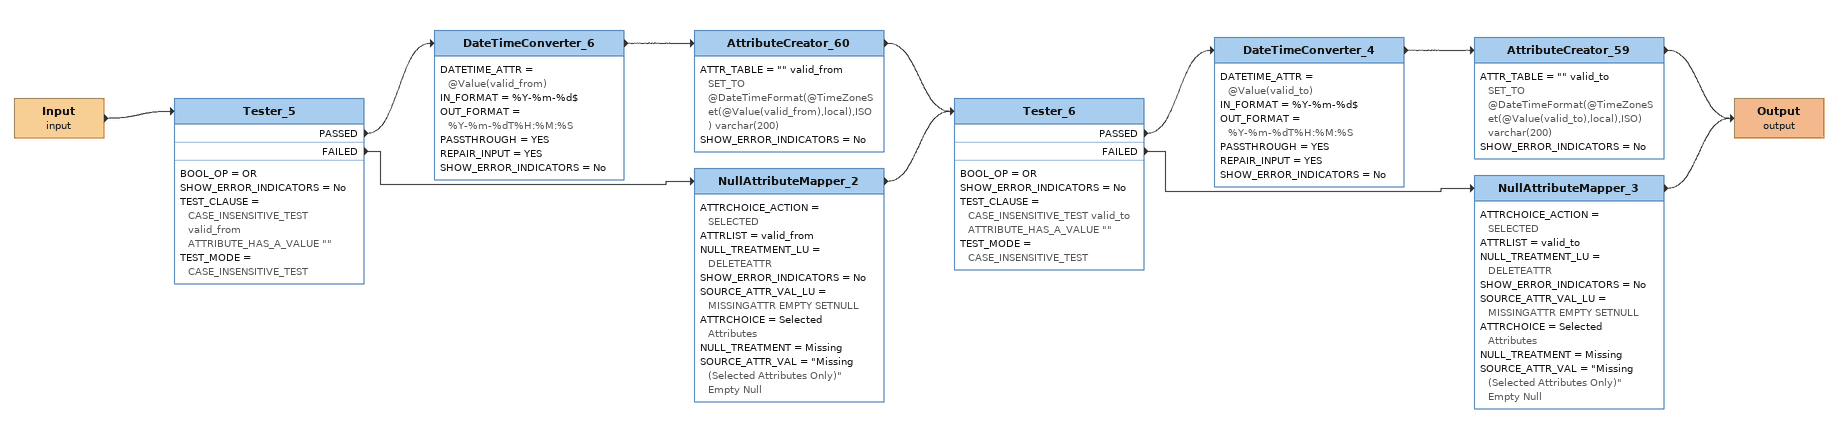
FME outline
Input (input)
    -> Tester_5
Tester_5
    BOOL_OP = OR
    SHOW_ERROR_INDICATORS = No
    TEST_CLAUSE = CASE_INSENSITIVE_TEST valid_from ATTRIBUTE_HAS_A_VALUE ""
    TEST_MODE = CASE_INSENSITIVE_TEST
    PASSED -> DateTimeConverter_6
    FAILED -> NullAttributeMapper_2
DateTimeConverter_6
    DATETIME_ATTR = @Value(valid_from)
    IN_FORMAT = %Y-%m-%d$
    OUT_FORMAT = %Y-%m-%dT%H:%M:%S
    PASSTHROUGH = YES
    REPAIR_INPUT = YES
    SHOW_ERROR_INDICATORS = No
    -> AttributeCreator_60
AttributeCreator_60
    ATTR_TABLE = "" valid_from SET_TO @DateTimeFormat(@TimeZoneSet(@Value(valid_from),local),ISO) varchar(200)
    SHOW_ERROR_INDICATORS = No
    -> Tester_6
NullAttributeMapper_2
    ATTRCHOICE_ACTION = SELECTED
    ATTRLIST = valid_from
    NULL_TREATMENT_LU = DELETEATTR
    SHOW_ERROR_INDICATORS = No
    SOURCE_ATTR_VAL_LU = MISSINGATTR EMPTY SETNULL
    ATTRCHOICE = Selected Attributes
    NULL_TREATMENT = Missing
    SOURCE_ATTR_VAL = "Missing (Selected Attributes Only)" Empty Null
    -> Tester_6
Tester_6
    BOOL_OP = OR
    SHOW_ERROR_INDICATORS = No
    TEST_CLAUSE = CASE_INSENSITIVE_TEST valid_to ATTRIBUTE_HAS_A_VALUE ""
    TEST_MODE = CASE_INSENSITIVE_TEST
    PASSED -> DateTimeConverter_4
    FAILED -> NullAttributeMapper_3
DateTimeConverter_4
    DATETIME_ATTR = @Value(valid_to)
    IN_FORMAT = %Y-%m-%d$
    OUT_FORMAT = %Y-%m-%dT%H:%M:%S
    PASSTHROUGH = YES
    REPAIR_INPUT = YES
    SHOW_ERROR_INDICATORS = No
    -> AttributeCreator_59
AttributeCreator_59
    ATTR_TABLE = "" valid_to SET_TO @DateTimeFormat(@TimeZoneSet(@Value(valid_to),local),ISO) varchar(200)
    SHOW_ERROR_INDICATORS = No
    -> Output (output)
NullAttributeMapper_3
    ATTRCHOICE_ACTION = SELECTED
    ATTRLIST = valid_to
    NULL_TREATMENT_LU = DELETEATTR
    SHOW_ERROR_INDICATORS = No
    SOURCE_ATTR_VAL_LU = MISSINGATTR EMPTY SETNULL
    ATTRCHOICE = Selected Attributes
    NULL_TREATMENT = Missing
    SOURCE_ATTR_VAL = "Missing (Selected Attributes Only)" Empty Null
    -> Output (output)
Output (output)
